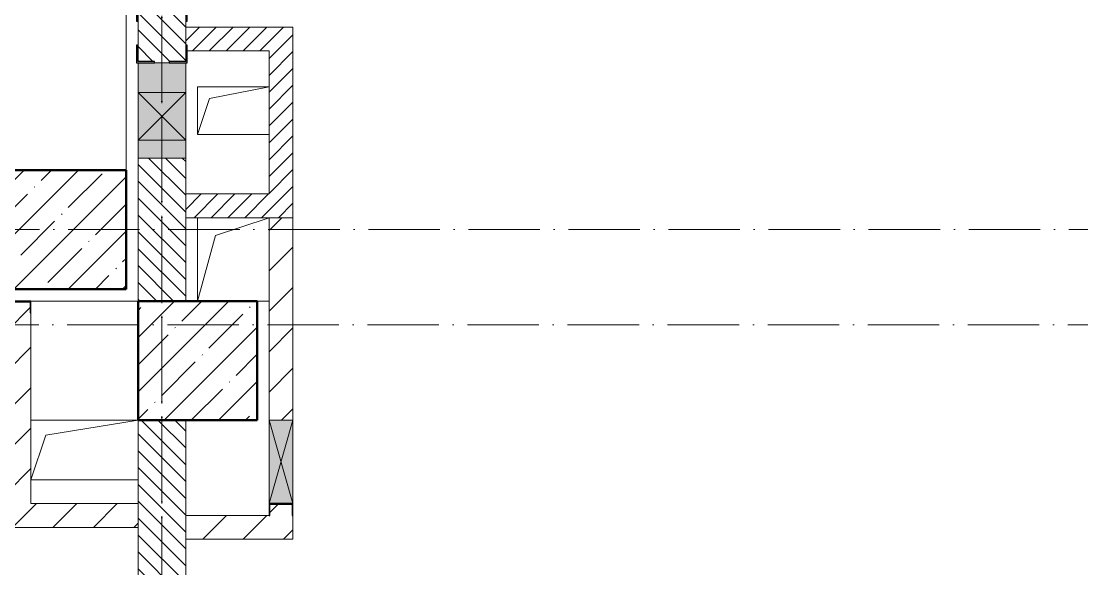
# Model space of a CAD drawing. Header units: millimetres. Extents: x -12989 to 629078, y -109036 to 555275.
# Drawn here: x 616269 to 620723, y -48709 to -46410 of the extents above; entities that cross this region are included whole.
import ezdxf

# ---------------------------------------------------------------- set-up
doc = ezdxf.new("R2010")
doc.units = ezdxf.units.MM
doc.linetypes.add('50_200_ШТРИХ_1Т_ш5_п1_п1_', pattern=[700, 500, -100, 0, -100])
for name, color, linetype, lineweight in [('A-DETL-GENF-OTLN', 7, 'Continuous', 9), ('A-FLOR-____-OTLN', 7, 'Continuous', 9), ('A-GENM-____-MCUT', 7, 'Continuous', 25), ('A-GENM-____-OTLN', 7, 'Continuous', 9), ('A-GENM-____-OTLN-1', 7, 'Continuous', 25), ('A-GLAZ-____-OTLN', 7, 'Continuous', 9), ('A-WALL-____-MCUT', 7, 'Continuous', 13), ('A-WALL-____-MCUT-3', 7, 'Continuous', 9), ('A-WALL-____-PATT-1', 7, 'Continuous', 9), ('A-WALL-FNSH-MCUT-1', 7, 'Continuous', 9), ('S-COLS-____-MCUT', 7, 'Continuous', 50), ('S-COLS-____-OTLN', 7, 'Continuous', 9), ('S-GRID-____-OTLN-1', 7, '50_200_ШТРИХ_1Т_ш5_п1_п1_', 9)]:
    doc.layers.add(name, color=color, linetype=linetype, lineweight=lineweight)
pattern_1 = [(135, (523510.01, -90515.614), (-35.35534, -35.35534), [])]
pattern_2 = [(45, (-93500, -42681.04), (-114.04925, 114.04925), []), (45, (-93385.95, -42681.04), (-114.04925, 114.04925), [201.613, -40.323, 3.353, -36.97])]
pattern_3 = [(45, (-92950, -43231.04), (-114.04925, 114.04925), []), (45, (-92835.95, -43231.04), (-114.04925, 114.04925), [201.613, -40.323, 3.353, -36.97])]
pattern_4 = [(45, (523510.01, -90515.614), (-35.35534, 35.35534), [])]
pattern_5 = [(45, (523510.01, -90515.61), (-84.85281, 84.85281), [])]

# ---------------------------------------------------------------- blocks, each defined once
blk = doc.blocks.new('BSC_Колонна _Прямоугольная - 500х500-V117-АР1_План отверстий 3 этажа в осях 1-64_Ю-ЯЯ')
at = {"layer": 'S-COLS-____-OTLN'}
h = blk.add_hatch(dxfattribs=at)
h.set_pattern_fill('FP_122', color=256, style=0, pattern_type=2)
h.set_pattern_definition(pattern_2)
h.paths.add_polyline_path([(-250, -250), (250, -250), (250, 250), (-250, 250), (-250, 12)], flags=0)
at = {"layer": 'S-COLS-____-MCUT'}
for p, q in [((250, 250), (-250, 250)), ((-250, 250), (-250, -250)), ((250, -250), (250, 250)), ((-250, -250), (250, -250))]:
    blk.add_line(p, q, dxfattribs=at)
blk = doc.blocks.new('BSC_Колонна _Прямоугольная - 500х500-V122-АР1_План отверстий 3 этажа в осях 1-64_Ю-ЯЯ')
at = {"layer": 'S-COLS-____-OTLN'}
h = blk.add_hatch(dxfattribs=at)
h.set_pattern_fill('FP_127', color=256, style=0, pattern_type=2)
h.set_pattern_definition(pattern_3)
h.paths.add_polyline_path([(-250, -250), (250, -250), (250, 250), (-250, 250)], flags=0)
at = {"layer": 'S-COLS-____-MCUT'}
for p, q in [((250, 250), (-250, 250)), ((-250, 250), (-250, -250)), ((250, -250), (250, 250)), ((-250, -250), (250, -250))]:
    blk.add_line(p, q, dxfattribs=at)
blk = doc.blocks.new('Фахверк_СКБ_Уголок - 200_3960-28268576-АР1_План отверстий 3 этажа в осях 1-64_Ю-ЯЯ')
at = {"layer": 'A-GENM-____-MCUT'}
for p, q in [((200, 156), (125, 156)), ((125, 156), (125, 81)), ((131, 81), (131, 150)), ((131, 150), (200, 150)), ((200, 150), (200, 156)), ((125, 81), (131, 81)), ((131, 19), (125, 19)), ((125, 19), (125, -56)), ((131, -50), (131, 19)), ((125, -56), (200, -56)), ((200, -50), (131, -50)), ((200, -56), (200, -50))]:
    blk.add_line(p, q, dxfattribs=at)
blk = doc.blocks.new('154_Фахверк_СКБ_Швеллер - Тип_100_3960-28318856-АР1_План отверстий 3 этажа в осях 1-64_Ю-ЯЯ')
at = {"layer": 'A-GENM-____-MCUT'}
for p, q in [((175, 50), (125, 50)), ((125, 50), (125, -50)), ((128, 47), (175, 47)), ((128, -47), (128, 47)), ((175, 47), (175, 50)), ((125, -50), (175, -50)), ((175, -47), (128, -47)), ((175, -50), (175, -47))]:
    blk.add_line(p, q, dxfattribs=at)
blk = doc.blocks.new('AR_Отверстие Ниша - Лючок-32403213-АР1_План отверстий 3 этажа в осях 1-64_Ю-ЯЯ')
at = {"layer": 'A-GLAZ-____-OTLN'}
h = blk.add_hatch(color=256, dxfattribs=at)
h.paths.add_polyline_path([(200, -100), (200, 100), (125, 100), (125, -100)], flags=0)
h.paths.add_polyline_path([(-75, -31), (-75, 100), (-200, 100), (-200, -100), (-75, -100)], flags=0)
for p, q in [((-75, 100), (-200, 100)), ((200, 100), (125, 100)), ((200, -100), (200, 100)), ((-200, 31), (-200, -31)), ((-200, -100), (-75, -100)), ((125, -100), (200, -100))]:
    blk.add_line(p, q, dxfattribs=at)
blk = doc.blocks.new('AR_Отверстие прямоугольное _в стене_ - AR_Отверстие прямоугольное _в стене__ВК-32403182-АР1_План отверстий 3 этажа в осях 1-64_Ю-ЯЯ')
at = {"layer": 'A-GLAZ-____-OTLN'}
blk.add_hatch(color=256, dxfattribs=at).paths.add_polyline_path([(100, 100), (-100, 100), (-100, -100), (100, -100)], flags=0)
at = {"layer": 'A-DETL-GENF-OTLN'}
for p, q in [((-100, -100), (-100, 100)), ((-100, 100), (100, 100)), ((100, 100), (-100, -100)), ((-100, 100), (100, -100)), ((100, 100), (-100, 100)), ((-100, 100), (-100, -100)), ((100, 100), (100, -100)), ((100, -100), (100, 100)), ((100, -100), (-100, -100)), ((-100, -100), (100, -100))]:
    blk.add_line(p, q, dxfattribs=at)
blk = doc.blocks.new('AR_Отверстие прямоугольное _в плите_ - AR_Отверстие прямоугольное _в плите_-V172-АР1_План отверстий 3 этажа в осях 1-64_Ю-ЯЯ')
at = {"layer": 'A-GENM-____-OTLN'}
for p, q in [((150, 100), (-150, 100)), ((-150, 100), (-150, -100)), ((-100, 50), (150, 100)), ((-150, -100), (-100, 50)), ((-150, -100), (150, -100))]:
    blk.add_line(p, q, dxfattribs=at)
blk = doc.blocks.new('AR_Отверстие прямоугольное _в плите_ - AR_Отверстие прямоугольное _в плите_-30552830-АР1_План отверстий 3 этажа в осях 1-64_Ю-ЯЯ')
at = {"layer": 'A-GENM-____-OTLN'}
for p, q in [((225, 125), (-225, 125)), ((-162.5, 62.5), (225, 125)), ((-225, -125), (-162.5, 62.5)), ((-225, -125), (225, -125))]:
    blk.add_line(p, q, dxfattribs=at)
blk = doc.blocks.new('AR_Отверстие прямоугольное _в плите_ - AR_Отверстие прямоугольное _в плите_-30552583-АР1_План отверстий 3 этажа в осях 1-64_Ю-ЯЯ')
at = {"layer": 'A-GENM-____-OTLN'}
for p, q in [((-150, 175), (-150, -175)), ((-75, 100), (150, 175)), ((-150, -175), (-75, 100)), ((100, -175), (150, -175))]:
    blk.add_line(p, q, dxfattribs=at)
blk = doc.blocks.new('AR_Отверстие прямоугольное _в стене_ - AR_Отверстие прямоугольное _в стене__ОВ-36947615-АР1_План отверстий 3 этажа в осях 1-64_Ю-ЯЯ')
at = {"layer": 'A-GLAZ-____-OTLN'}
blk.add_hatch(color=256, dxfattribs=at).paths.add_polyline_path([(-175, -50), (175, -50), (175, 50), (-175, 50), (-175, -47)], flags=0)
at = {"layer": 'A-DETL-GENF-OTLN'}
for p, q in [((-175, 50), (175, 50)), ((175, 50), (-175, -50)), ((-175, 50), (175, -50)), ((175, 50), (-175, 50)), ((175, 50), (175, -50)), ((175, -50), (175, 50)), ((175, -50), (-175, -50)), ((-175, -50), (175, -50))]:
    blk.add_line(p, q, dxfattribs=at)
blk = doc.blocks.new('154_Фахверк_СКБ_Швеллер - Тип_100_3960_зеркало-28515619-АР1_План отверстий 3 этажа в осях 1-64_Ю-ЯЯ')
at = {"layer": 'A-GENM-____-MCUT'}
for p, q in [((175, 50), (125, 50)), ((125, 50), (125, -50)), ((128, 47), (175, 47)), ((128, -47), (128, 47)), ((175, 47), (175, 50)), ((125, -50), (175, -50)), ((175, -47), (128, -47)), ((175, -50), (175, -47))]:
    blk.add_line(p, q, dxfattribs=at)
blk = doc.blocks.new('BSC_Колонна _Прямоугольная - 500х500-V141-АР1_План отверстий 3 этажа в осях 1-64_А-ГГ')
at = {"layer": 'S-COLS-____-OTLN'}
h = blk.add_hatch(dxfattribs=at)
h.set_pattern_fill('FP_164', color=256, style=0, pattern_type=2)
h.set_pattern_definition(pattern_2)
h.paths.add_polyline_path([(-250, -250), (250, -250), (250, 250), (-250, 250), (-250, 194.5)], flags=0)
at = {"layer": 'S-COLS-____-MCUT'}
for p, q in [((250, 250), (-250, 250)), ((-250, 250), (-250, -250)), ((250, -250), (250, 250)), ((-250, -250), (250, -250))]:
    blk.add_line(p, q, dxfattribs=at)
blk = doc.blocks.new('BSC_Колонна _Прямоугольная - 500х500-V146-АР1_План отверстий 3 этажа в осях 1-64_А-ГГ')
at = {"layer": 'S-COLS-____-OTLN'}
h = blk.add_hatch(dxfattribs=at)
h.set_pattern_fill('FP_169', color=256, style=0, pattern_type=2)
h.set_pattern_definition(pattern_3)
h.paths.add_polyline_path([(-250, -250), (250, -250), (250, 250), (-250, 250)], flags=0)
at = {"layer": 'S-COLS-____-MCUT'}
for p, q in [((250, 250), (-250, 250)), ((-250, 250), (-250, -250)), ((250, -250), (250, 250)), ((-250, -250), (250, -250))]:
    blk.add_line(p, q, dxfattribs=at)
blk = doc.blocks.new('Фахверк_СКБ_Уголок - 200_3960-28268576-АР1_План отверстий 3 этажа в осях 1-64_А-ГГ')
at = {"layer": 'A-GENM-____-MCUT'}
for p, q in [((200, 156), (125, 156)), ((125, 156), (125, 81)), ((131, 81), (131, 150)), ((131, 150), (200, 150)), ((200, 150), (200, 156)), ((125, 81), (131, 81)), ((131, 19), (125, 19)), ((125, 19), (125, -56)), ((131, -50), (131, 19)), ((125, -56), (200, -56)), ((200, -50), (131, -50)), ((200, -56), (200, -50))]:
    blk.add_line(p, q, dxfattribs=at)
blk = doc.blocks.new('154_Фахверк_СКБ_Швеллер - Тип_100_3960-28318856-АР1_План отверстий 3 этажа в осях 1-64_А-ГГ')
at = {"layer": 'A-GENM-____-MCUT'}
for p, q in [((175, 50), (125, 50)), ((125, 50), (125, -50)), ((128, 47), (175, 47)), ((128, -47), (128, 47)), ((175, 47), (175, 50)), ((125, -50), (175, -50)), ((175, -47), (128, -47)), ((175, -50), (175, -47))]:
    blk.add_line(p, q, dxfattribs=at)
blk = doc.blocks.new('AR_Отверстие Ниша - Лючок-32403213-АР1_План отверстий 3 этажа в осях 1-64_А-ГГ')
at = {"layer": 'A-GLAZ-____-OTLN'}
h = blk.add_hatch(color=256, dxfattribs=at)
h.paths.add_polyline_path([(200, -100), (200, 100), (125, 100), (125, -100)], flags=0)
h.paths.add_polyline_path([(-75, -100), (-75, 100), (-200, 100), (-200, -100)], flags=0)
for p, q in [((-75, 100), (-200, 100)), ((200, 100), (125, 100)), ((200, -100), (200, 100)), ((-200, 31), (-200, -31)), ((-200, -100), (-75, -100)), ((125, -100), (200, -100))]:
    blk.add_line(p, q, dxfattribs=at)
blk = doc.blocks.new('AR_Отверстие прямоугольное _в стене_ - AR_Отверстие прямоугольное _в стене__ВК-32403182-АР1_План отверстий 3 этажа в осях 1-64_А-ГГ')
at = {"layer": 'A-GLAZ-____-OTLN'}
blk.add_hatch(color=256, dxfattribs=at).paths.add_polyline_path([(100, 100), (-100, 100), (-100, -100), (100, -100)], flags=0)
at = {"layer": 'A-DETL-GENF-OTLN'}
for p, q in [((-100, -100), (-100, 100)), ((-100, 100), (100, 100)), ((100, 100), (-100, -100)), ((-100, 100), (100, -100)), ((100, 100), (-100, 100)), ((-100, 100), (-100, -100)), ((100, 100), (100, -100)), ((100, -100), (100, 100)), ((100, -100), (-100, -100)), ((-100, -100), (100, -100))]:
    blk.add_line(p, q, dxfattribs=at)
blk = doc.blocks.new('AR_Отверстие прямоугольное _в плите_ - AR_Отверстие прямоугольное _в плите_-30423629-АР1_План отверстий 3 этажа в осях 1-64_А-ГГ')
at = {"layer": 'A-GENM-____-OTLN'}
for p, q in [((150, 100), (-150, 100)), ((-150, 100), (-150, -100)), ((-100, 50), (150, 100)), ((-150, -100), (-100, 50)), ((-150, -100), (150, -100))]:
    blk.add_line(p, q, dxfattribs=at)
blk = doc.blocks.new('AR_Отверстие прямоугольное _в плите_ - AR_Отверстие прямоугольное _в плите_-30552830-АР1_План отверстий 3 этажа в осях 1-64_А-ГГ')
at = {"layer": 'A-GENM-____-OTLN'}
for p, q in [((225, 125), (-225, 125)), ((-162.5, 62.5), (225, 125)), ((-225, -125), (-162.5, 62.5)), ((-225, -125), (225, -125))]:
    blk.add_line(p, q, dxfattribs=at)
blk = doc.blocks.new('AR_Отверстие прямоугольное _в плите_ - AR_Отверстие прямоугольное _в плите_-30552583-АР1_План отверстий 3 этажа в осях 1-64_А-ГГ')
at = {"layer": 'A-GENM-____-OTLN'}
for p, q in [((-150, 175), (-150, -175)), ((-75, 100), (150, 175)), ((-150, -175), (-75, 100)), ((100, -175), (150, -175))]:
    blk.add_line(p, q, dxfattribs=at)
blk = doc.blocks.new('AR_Отверстие прямоугольное _в стене_ - AR_Отверстие прямоугольное _в стене__ОВ-36947615-АР1_План отверстий 3 этажа в осях 1-64_А-ГГ')
at = {"layer": 'A-GLAZ-____-OTLN'}
blk.add_hatch(color=256, dxfattribs=at).paths.add_polyline_path([(-175, -50), (175, -50), (175, 50), (-175, 50), (-175, -47)], flags=0)
at = {"layer": 'A-DETL-GENF-OTLN'}
for p, q in [((-175, 50), (175, 50)), ((175, 50), (-175, -50)), ((-175, 50), (175, -50)), ((175, 50), (-175, 50)), ((175, 50), (175, -50)), ((175, -50), (175, 50)), ((175, -50), (-175, -50)), ((-175, -50), (175, -50))]:
    blk.add_line(p, q, dxfattribs=at)
blk = doc.blocks.new('154_Фахверк_СКБ_Швеллер - Тип_100_3960_зеркало-28515619-АР1_План отверстий 3 этажа в осях 1-64_А-ГГ')
at = {"layer": 'A-GENM-____-MCUT'}
for p, q in [((175, 50), (125, 50)), ((125, 50), (125, -50)), ((128, 47), (175, 47)), ((128, -47), (128, 47)), ((175, 47), (175, 50)), ((125, -50), (175, -50)), ((175, -47), (128, -47)), ((175, -50), (175, -47))]:
    blk.add_line(p, q, dxfattribs=at)
blk = doc.blocks.new('3эт')
at = {"layer": 'S-GRID-____-OTLN-1', "color": 251, "ltscale": 0.6, "true_color": 0x636466}
for p, q in [((377120.7, -46882.4), (377120.7, 4029.4)), ((377120.7, -91346.1), (377120.7, -36982.5)), ((358243, -43632.4), (387705.3, -43632.4)), ((358243, -43632.4), (387705.3, -43632.4)), ((351097.5, -44032.4), (387845.1, -44032.4))]:
    blk.add_line(p, q, dxfattribs=at)

msp = doc.modelspace()

# ---------------------------------------------------------------- hatches: boundary and pattern name
at = {"layer": 'A-WALL-____-PATT-1'}
h = msp.add_hatch(dxfattribs=at)
h.set_pattern_fill('FP_9', color=256, style=0, pattern_type=2)
h.set_pattern_definition(pattern_1)
h.paths.add_polyline_path([(616760.0077, -47584.5723), (616960.0077, -47584.5723), (616960.0077, -46984.5723), (616760.0077, -46984.5723), (616760.0077, -47015.285)], flags=0)
h.paths.add_polyline_path([(616829.0077, -46584.5723), (616891.0077, -46584.5723), (616891.0077, -46578.5723), (616960.0077, -46578.5723), (616959.0477, -46340.5723), (616891.0077, -46340.5723), (616891.0077, -46334.5723), (616829.0077, -46334.5723), (616829.0077, -46340.5723), (616760.0077, -46340.5723), (616760.0077, -46578.5723), (616829.0077, -46578.5723)], flags=0)
h.paths.add_polyline_path([(616829.0077, -44634.5723), (616891.0077, -44634.5723), (616891.0077, -44628.5723), (616960.0077, -44628.5723), (616960.0077, -44234.5723), (616760.0077, -44234.5723), (616760.0077, -44628.5723), (616829.0077, -44628.5723)], flags=0)
h = msp.add_hatch(dxfattribs=at)
h.set_pattern_fill('FP_6', color=256, style=0, pattern_type=2)
h.set_pattern_definition(pattern_1)
h.paths.add_polyline_path([(616760.0077, -47584.5723), (616960.0077, -47584.5723), (616960.0077, -46984.5723), (616760.0077, -46984.5723)], flags=0)
h.paths.add_polyline_path([(616891.0077, -46584.5723), (616891.0077, -46578.5723), (616960.0077, -46578.5723), (616959.0477, -46340.5723), (616891.0077, -46340.5723), (616891.0077, -46334.5723), (616829.0077, -46334.5723), (616829.0077, -46340.5723), (616760.0077, -46340.5723), (616760.0077, -46578.5723), (616829.0077, -46578.5723), (616829.0077, -46584.5723)], flags=0)
h.paths.add_polyline_path([(616891.0077, -44634.5723), (616891.0077, -44628.5723), (616960.0077, -44628.5723), (616960.0077, -44234.5723), (616760.0077, -44234.5723), (616760.0077, -44628.5723), (616829.0077, -44628.5723), (616829.0077, -44634.5723)], flags=0)
h = msp.add_hatch(dxfattribs=at)
h.set_pattern_fill('FP_8', color=256, style=0, pattern_type=2)
h.set_pattern_definition(pattern_4)
h.paths.add_polyline_path([(617410.0077, -46534.5723), (617410.0077, -46434.5723), (616960.0077, -46434.5723), (616960.0077, -46509.5723), (616966.0077, -46509.5723), (616966.0077, -46534.5723), (617310.0077, -46534.5723)], flags=0)
h = msp.add_hatch(dxfattribs=at)
h.set_pattern_fill('FP_5', color=256, style=0, pattern_type=2)
h.set_pattern_definition(pattern_4)
h.paths.add_polyline_path([(617410.0077, -46534.5723), (617410.0077, -46434.5723), (616960.0077, -46434.5723), (616960.0077, -46509.5723), (616966.0077, -46509.5723), (616966.0077, -46534.5723), (617310.0077, -46534.5723)], flags=0)
h = msp.add_hatch(dxfattribs=at)
h.set_pattern_fill('FP_8', color=256, style=0, pattern_type=2)
h.set_pattern_definition(pattern_4)
h.paths.add_polyline_path([(617410.0077, -47134.5723), (617410.0077, -46534.5723), (617310.0077, -46534.5723), (617310.0077, -47134.5723)], flags=0)
h = msp.add_hatch(dxfattribs=at)
h.set_pattern_fill('FP_5', color=256, style=0, pattern_type=2)
h.set_pattern_definition(pattern_4)
h.paths.add_polyline_path([(617410.0077, -47134.5723), (617410.0077, -46534.5723), (617310.0077, -46534.5723), (617310.0077, -47134.5723)], flags=0)
h = msp.add_hatch(dxfattribs=at)
h.set_pattern_fill('FP_8', color=256, style=0, pattern_type=2)
h.set_pattern_definition(pattern_4)
h.paths.add_polyline_path([(617410.0077, -47234.5723), (617410.0077, -47134.5723), (616960.0077, -47134.5723), (616960.0077, -47234.5723), (617171.589, -47234.5723)], flags=0)
h = msp.add_hatch(dxfattribs=at)
h.set_pattern_fill('FP_5', color=256, style=0, pattern_type=2)
h.set_pattern_definition(pattern_4)
h.paths.add_polyline_path([(617410.0077, -47234.5723), (617410.0077, -47134.5723), (616960.0077, -47134.5723), (616960.0077, -47234.5723), (617171.938, -47234.5723)], flags=0)
h = msp.add_hatch(dxfattribs=at)
h.set_pattern_fill('FP_7', color=256, style=0, pattern_type=2)
h.set_pattern_definition(pattern_5)
h.paths.add_polyline_path([(617360.0077, -48484.5723), (617407.0077, -48484.5723), (617407.0077, -48437.5723), (617313.0077, -48437.5723), (617313.0077, -48484.5723)], flags=0)
h.paths.add_polyline_path([(617310.0077, -48084.5723), (617410.0077, -48084.5723), (617410.0077, -47234.5723), (617310.0077, -47234.5723)], flags=0)
h = msp.add_hatch(dxfattribs=at)
h.set_pattern_fill('FP_4', color=256, style=0, pattern_type=2)
h.set_pattern_definition(pattern_5)
h.paths.add_polyline_path([(617360.0077, -48484.5723), (617407.0077, -48484.5723), (617407.0077, -48437.5723), (617313.0077, -48437.5723), (617313.0077, -48484.5723)], flags=0)
h.paths.add_polyline_path([(617310.0077, -48084.5723), (617410.0077, -48084.5723), (617410.0077, -47234.5723), (617310.0077, -47234.5723)], flags=0)
h = msp.add_hatch(dxfattribs=at)
h.set_pattern_fill('FP_7', color=256, style=0, pattern_type=2)
h.set_pattern_definition(pattern_5)
h.paths.add_polyline_path([(616310.0077, -48534.5723), (616310.0077, -47634.5723), (616307.0077, -47634.5723), (616307.0077, -47587.5723), (616213.0077, -47587.5723), (616213.0077, -47634.5723), (616210.0077, -47634.5723), (616210.0077, -48534.5723)], flags=0)
h = msp.add_hatch(dxfattribs=at)
h.set_pattern_fill('FP_4', color=256, style=0, pattern_type=2)
h.set_pattern_definition(pattern_5)
h.paths.add_polyline_path([(616210.0077, -48534.5723), (616310.0077, -48534.5723), (616310.0077, -47634.5723), (616307.0077, -47634.5723), (616307.0077, -47587.5723), (616213.0077, -47587.5723), (616213.0077, -47634.5723), (616210.0077, -47634.5723), (616210.0077, -48500.103)], flags=0)
h = msp.add_hatch(dxfattribs=at)
h.set_pattern_fill('FP_6', color=256, style=0, pattern_type=2)
h.set_pattern_definition(pattern_1)
h.paths.add_polyline_path([(616960.0077, -52934.5723), (616960.0077, -52509.5723), (616760.0077, -52509.5723), (616760.0077, -52934.5723)], flags=0)
h.paths.add_polyline_path([(616960.0077, -52009.5723), (616960.0077, -48084.5723), (616760.0077, -48084.5723), (616760.0077, -52009.5723)], flags=0)
h = msp.add_hatch(dxfattribs=at)
h.set_pattern_fill('FP_7', color=256, style=0, pattern_type=2)
h.set_pattern_definition(pattern_5)
h.paths.add_polyline_path([(616760.0077, -48534.5723), (616760.0077, -48434.5723), (616310.0077, -48434.5723), (616310.0077, -48534.5723)], flags=0)
h = msp.add_hatch(dxfattribs=at)
h.set_pattern_fill('FP_4', color=256, style=0, pattern_type=2)
h.set_pattern_definition(pattern_5)
h.paths.add_polyline_path([(616760.0077, -48534.5723), (616760.0077, -48434.5723), (616310.0077, -48434.5723), (616310.0077, -48534.5723)], flags=0)
h = msp.add_hatch(dxfattribs=at)
h.set_pattern_fill('FP_7', color=256, style=0, pattern_type=2)
h.set_pattern_definition(pattern_5)
h.paths.add_polyline_path([(616960.0077, -48584.5723), (617410.0077, -48584.5723), (617410.0077, -48484.5723), (616960.0077, -48484.5723)], flags=0)
h = msp.add_hatch(dxfattribs=at)
h.set_pattern_fill('FP_4', color=256, style=0, pattern_type=2)
h.set_pattern_definition(pattern_5)
h.paths.add_polyline_path([(616960.0077, -48584.5723), (617410.0077, -48584.5723), (617410.0077, -48484.5723), (616960.0077, -48484.5723), (616960.0077, -48500.103)], flags=0)

# ---------------------------------------------------------------- linework, layer by layer
at = {"layer": 'A-FLOR-____-OTLN'}
for p, q in [((616710.0077, -47034.5723), (616710.0077, -43684.5723)), ((616710.0077, -47034.5723), (616710.0077, -43684.5723)), ((617010.0077, -46684.5723), (617310.0077, -46684.5723)), ((617010.0077, -46884.5723), (617010.0077, -46684.5723)), ((617010.0077, -46684.5723), (617310.0077, -46684.5723)), ((617010.0077, -46884.5723), (617010.0077, -46684.5723)), ((617310.0077, -46884.5723), (617010.0077, -46884.5723)), ((617310.0077, -46884.5723), (617010.0077, -46884.5723)), ((617010.0077, -47584.5723), (617010.0077, -47234.5723)), ((617010.0077, -47584.5723), (617010.0077, -47234.5723)), ((616760.0077, -47584.5723), (616310.0077, -47584.5723)), ((616760.0077, -47584.5723), (616310.0077, -47584.5723)), ((617310.0077, -47584.5723), (617260.0077, -47584.5723)), ((617310.0077, -47584.5723), (617260.0077, -47584.5723)), ((616310.0077, -48084.5723), (616760.0077, -48084.5723)), ((616310.0077, -48084.5723), (616760.0077, -48084.5723)), ((616760.0077, -48334.5723), (616310.0077, -48334.5723)), ((616760.0077, -48334.5723), (616310.0077, -48334.5723))]:
    msp.add_line(p, q, dxfattribs=at)
at = {"layer": 'A-WALL-____-MCUT'}
for p, q in [((616760.0077, -46409.5723), (616760.0077, -46509.5723)), ((616960.0077, -46509.5723), (616960.0077, -46409.5723)), ((616760.0077, -46984.5723), (616760.0077, -47584.5723)), ((616960.0077, -47584.5723), (616960.0077, -46984.5723))]:
    msp.add_line(p, q, dxfattribs=at)
at = {"layer": 'A-WALL-____-MCUT-3'}
for p, q in [((616760.0077, -46409.5723), (616760.0077, -46509.5723)), ((616960.0077, -46509.5723), (616960.0077, -46409.5723)), ((616760.0077, -46984.5723), (616760.0077, -47584.5723)), ((616960.0077, -47584.5723), (616960.0077, -46984.5723)), ((616760.0077, -48084.5723), (616760.0077, -52009.5723)), ((616960.0077, -52009.5723), (616960.0077, -48084.5723))]:
    msp.add_line(p, q, dxfattribs=at)
at = {"layer": 'A-WALL-FNSH-MCUT-1'}
for p, q in [((617410.0077, -46434.5723), (616960.0077, -46434.5723)), ((617410.0077, -46434.5723), (616960.0077, -46434.5723)), ((617410.0077, -48084.5723), (617410.0077, -46434.5723)), ((617410.0077, -48084.5723), (617410.0077, -46434.5723)), ((616966.0077, -46534.5723), (617310.0077, -46534.5723)), ((616966.0077, -46534.5723), (617310.0077, -46534.5723)), ((617310.0077, -46534.5723), (617310.0077, -47134.5723)), ((617310.0077, -46534.5723), (617310.0077, -47134.5723)), ((617310.0077, -47134.5723), (616960.0077, -47134.5723)), ((617310.0077, -47134.5723), (616960.0077, -47134.5723)), ((617410.0077, -47234.5723), (616960.0077, -47234.5723)), ((617410.0077, -47234.5723), (616960.0077, -47234.5723)), ((617310.0077, -47234.5723), (617310.0077, -48084.5723)), ((617310.0077, -47234.5723), (617310.0077, -48084.5723)), ((616310.0077, -48434.5723), (616310.0077, -47634.5723)), ((616310.0077, -48434.5723), (616310.0077, -47634.5723)), ((616760.0077, -48434.5723), (616310.0077, -48434.5723)), ((616760.0077, -48434.5723), (616310.0077, -48434.5723)), ((617310.0077, -48484.5723), (616960.0077, -48484.5723)), ((617310.0077, -48484.5723), (616960.0077, -48484.5723)), ((616960.0077, -48484.5723), (616960.0077, -48584.5723)), ((617410.0077, -48584.5723), (617410.0077, -48484.5723)), ((617410.0077, -48584.5723), (617410.0077, -48484.5723)), ((616210.0077, -48534.5723), (616760.0077, -48534.5723)), ((616210.0077, -48534.5723), (616760.0077, -48534.5723)), ((616960.0077, -48584.5723), (617410.0077, -48584.5723)), ((616960.0077, -48584.5723), (617410.0077, -48584.5723))]:
    msp.add_line(p, q, dxfattribs=at)

# ---------------------------------------------------------------- block references
msp.add_blockref('3эт', (239739.3002, -3652.1582))
at = {"layer": 'A-GENM-____-OTLN'}
for name, p in [('AR_Отверстие прямоугольное _в плите_ - AR_Отверстие прямоугольное _в плите_-V172-АР1_План отверстий 3 этажа в осях 1-64_Ю-ЯЯ', (617160.0077, -46784.5723)), ('AR_Отверстие прямоугольное _в плите_ - AR_Отверстие прямоугольное _в плите_-30423629-АР1_План отверстий 3 этажа в осях 1-64_А-ГГ', (617160.0077, -46784.5723)), ('AR_Отверстие прямоугольное _в плите_ - AR_Отверстие прямоугольное _в плите_-30552583-АР1_План отверстий 3 этажа в осях 1-64_Ю-ЯЯ', (617160.0077, -47409.5723)), ('AR_Отверстие прямоугольное _в плите_ - AR_Отверстие прямоугольное _в плите_-30552583-АР1_План отверстий 3 этажа в осях 1-64_А-ГГ', (617160.0077, -47409.5723)), ('AR_Отверстие прямоугольное _в плите_ - AR_Отверстие прямоугольное _в плите_-30552830-АР1_План отверстий 3 этажа в осях 1-64_Ю-ЯЯ', (616535.0077, -48209.5723)), ('AR_Отверстие прямоугольное _в плите_ - AR_Отверстие прямоугольное _в плите_-30552830-АР1_План отверстий 3 этажа в осях 1-64_А-ГГ', (616535.0077, -48209.5723))]:
    msp.add_blockref(name, p, dxfattribs=at)
at = {"layer": 'A-GENM-____-OTLN-1'}
for name, p, rotation in [('Фахверк_СКБ_Уголок - 200_3960-28268576-АР1_План отверстий 3 этажа в осях 1-64_Ю-ЯЯ', (616810.0077, -46209.5723), 269.9999999999999), ('Фахверк_СКБ_Уголок - 200_3960-28268576-АР1_План отверстий 3 этажа в осях 1-64_А-ГГ', (616810.0077, -46209.5723), 269.9999999999999), ('Фахверк_СКБ_Уголок - 200_3960-28268576-АР1_План отверстий 3 этажа в осях 1-64_Ю-ЯЯ', (616910.0077, -46709.5723), 89.9999999999999), ('Фахверк_СКБ_Уголок - 200_3960-28268576-АР1_План отверстий 3 этажа в осях 1-64_А-ГГ', (616910.0077, -46709.5723), 89.9999999999999), ('154_Фахверк_СКБ_Швеллер - Тип_100_3960-28318856-АР1_План отверстий 3 этажа в осях 1-64_Ю-ЯЯ', (616260.0077, -47459.5723), 270), ('154_Фахверк_СКБ_Швеллер - Тип_100_3960-28318856-АР1_План отверстий 3 этажа в осях 1-64_А-ГГ', (616260.0077, -47459.5723), 270), ('154_Фахверк_СКБ_Швеллер - Тип_100_3960_зеркало-28515619-АР1_План отверстий 3 этажа в осях 1-64_Ю-ЯЯ', (617360.0077, -48309.5723), 269.9999999999966), ('154_Фахверк_СКБ_Швеллер - Тип_100_3960_зеркало-28515619-АР1_План отверстий 3 этажа в осях 1-64_А-ГГ', (617360.0077, -48309.5723), 269.9999999999966)]:
    msp.add_blockref(name, p, dxfattribs=dict(at, rotation=rotation))
at = {"layer": 'A-GLAZ-____-OTLN'}
for name, p, rotation in [('AR_Отверстие Ниша - Лючок-32403213-АР1_План отверстий 3 этажа в осях 1-64_Ю-ЯЯ', (616860.0077, -46784.5723), 269.9999999999999), ('AR_Отверстие Ниша - Лючок-32403213-АР1_План отверстий 3 этажа в осях 1-64_А-ГГ', (616860.0077, -46784.5723), 269.9999999999999), ('AR_Отверстие прямоугольное _в стене_ - AR_Отверстие прямоугольное _в стене__ВК-32403182-АР1_План отверстий 3 этажа в осях 1-64_Ю-ЯЯ', (616860.0077, -46809.5723), 269.9999999999999), ('AR_Отверстие прямоугольное _в стене_ - AR_Отверстие прямоугольное _в стене__ВК-32403182-АР1_План отверстий 3 этажа в осях 1-64_А-ГГ', (616860.0077, -46809.5723), 269.9999999999999), ('AR_Отверстие прямоугольное _в стене_ - AR_Отверстие прямоугольное _в стене__ОВ-36947615-АР1_План отверстий 3 этажа в осях 1-64_Ю-ЯЯ', (617360.0077, -48259.5723), 89.99999999999659), ('AR_Отверстие прямоугольное _в стене_ - AR_Отверстие прямоугольное _в стене__ОВ-36947615-АР1_План отверстий 3 этажа в осях 1-64_А-ГГ', (617360.0077, -48259.5723), 89.99999999999659)]:
    msp.add_blockref(name, p, dxfattribs=dict(at, rotation=rotation))
at = {"layer": 'S-COLS-____-OTLN'}
for name, p in [('BSC_Колонна _Прямоугольная - 500х500-V122-АР1_План отверстий 3 этажа в осях 1-64_Ю-ЯЯ', (616460.0077, -47284.5723)), ('BSC_Колонна _Прямоугольная - 500х500-V146-АР1_План отверстий 3 этажа в осях 1-64_А-ГГ', (616460.0077, -47284.5723)), ('BSC_Колонна _Прямоугольная - 500х500-V117-АР1_План отверстий 3 этажа в осях 1-64_Ю-ЯЯ', (617010.0077, -47834.5723)), ('BSC_Колонна _Прямоугольная - 500х500-V141-АР1_План отверстий 3 этажа в осях 1-64_А-ГГ', (617010.0077, -47834.5723))]:
    msp.add_blockref(name, p, dxfattribs=at)

doc.saveas('drawing.dxf')
